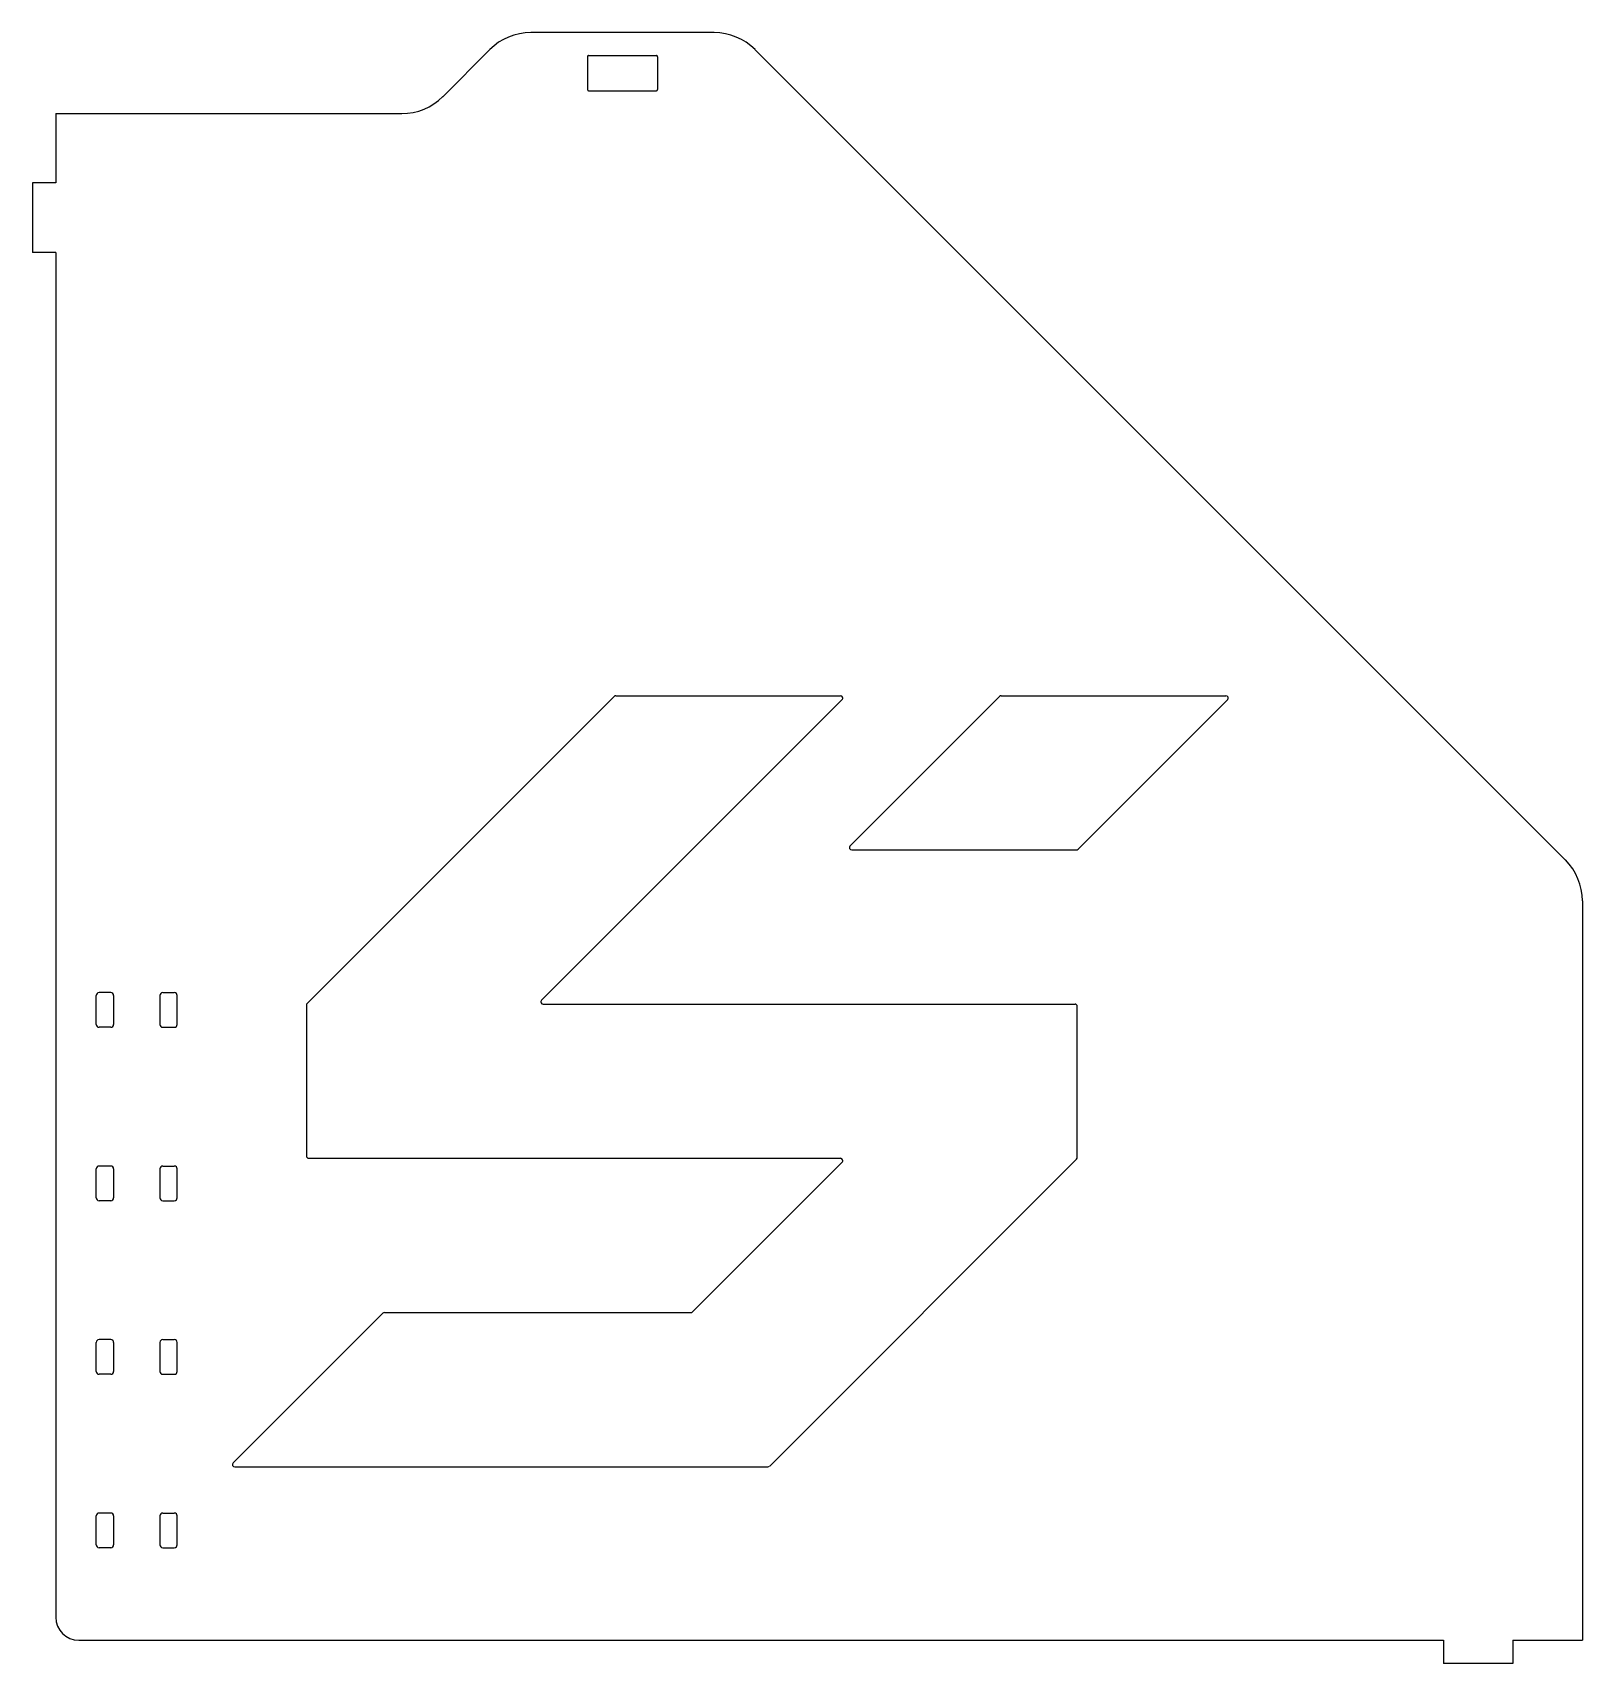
# Model space of a CAD drawing. Header units: millimetres. Extents: x -68 to 66, y -69 to 72.
import ezdxf

# ---------------------------------------------------------------- set-up
doc = ezdxf.new("R2010")
doc.units = ezdxf.units.MM

msp = doc.modelspace()

# ---------------------------------------------------------------- linework, layer by layer
at = {"color": 7, "linetype": 'Continuous', "lineweight": 25}
for p, q in [((-9.07, 72), (-24.93, 72)), ((-28.46, 70.54), (-32.54, 66.46)), ((-5.54, 70.54), (64.54, 0.46)), ((-20.02, 69.92), (-20.02, 67.08)), ((-20, 70), (-20, 69.99)), ((-20, 70), (-19.99, 70)), ((-19.93, 70.03), (-14.07, 70.03)), ((-14.01, 70), (-14, 70)), ((-14, 70), (-14, 69.99)), ((-13.97, 69.92), (-13.97, 67.08)), ((-20, 67.01), (-20, 67)), ((-20, 67), (-19.99, 67)), ((-19.93, 66.97), (-14.07, 66.97)), ((-14.01, 67), (-14, 67)), ((-14, 67.01), (-14, 67)), ((-66, 65), (-36.07, 65)), ((-66, 65), (-66, 59)), ((-66, 59), (-68, 59)), ((-68, 59), (-68, 53)), ((-66, 53), (-68, 53)), ((-66, 53), (-66, -65)), ((-44.27, -11.94), (-17.73, 14.61)), ((-23.99, -11.66), (1.99, 14.33)), ((-17.58, 14.67), (1.85, 14.67)), ((2.67, 1.67), (15.61, 14.61)), ((15.75, 14.67), (35.18, 14.67)), ((22.39, 1.39), (35.33, 14.33)), ((2.82, 1.33), (22.25, 1.33)), ((66, -3.07), (66, -67)), ((-62.5, -13.75), (-62.5, -11.25)), ((-61.25, -11), (-62.25, -11)), ((-61, -11.25), (-61, -13.75)), ((-57, -11.25), (-57, -13.75)), ((-56.75, -11), (-55.75, -11)), ((-55.5, -13.75), (-55.5, -11.25)), ((-44.33, -12.08), (-44.33, -25.13)), ((-23.85, -12), (22.13, -12)), ((22.33, -25.25), (22.33, -12.2)), ((-61.25, -14), (-62.25, -14)), ((-56.75, -14), (-55.75, -14)), ((-44.13, -25.33), (1.85, -25.33)), ((-62.5, -28.75), (-62.5, -26.25)), ((-61.25, -26), (-62.25, -26)), ((-61, -26.25), (-61, -28.75)), ((-57, -26.25), (-57, -28.75)), ((-56.75, -26), (-55.75, -26)), ((-55.5, -28.75), (-55.5, -26.25)), ((-10.94, -38.61), (1.99, -25.67)), ((-4.27, -51.94), (22.27, -25.39)), ((-61.25, -29), (-62.25, -29)), ((-56.75, -29), (-55.75, -29)), ((-37.73, -38.73), (-50.66, -51.66)), ((-37.58, -38.67), (-11.08, -38.67)), ((-62.5, -43.75), (-62.5, -41.25)), ((-61.25, -41), (-62.25, -41)), ((-61, -41.25), (-61, -43.75)), ((-57, -41.25), (-57, -43.75)), ((-56.75, -41), (-55.75, -41)), ((-55.5, -43.75), (-55.5, -41.25)), ((-61.25, -44), (-62.25, -44)), ((-56.75, -44), (-55.75, -44)), ((-50.52, -52), (-4.42, -52)), ((-62.5, -58.75), (-62.5, -56.25)), ((-61.25, -56), (-62.25, -56)), ((-61, -56.25), (-61, -58.75)), ((-57, -56.25), (-57, -58.75)), ((-56.75, -56), (-55.75, -56)), ((-55.5, -58.75), (-55.5, -56.25)), ((-61.25, -59), (-62.25, -59)), ((-56.75, -59), (-55.75, -59)), ((-64, -67), (54, -67)), ((54, -67), (54, -69)), ((60, -67), (60, -69)), ((60, -67), (66, -67)), ((60, -69), (54, -69))]:
    msp.add_line(p, q, dxfattribs=at)
for centre, radius, start, end in [((-24.93, 67), 5, 90, 135), ((-9.07, 67), 5, 45, 90), ((-19.93, 69.92), 0.1, 138.5904, 180), ((-19.93, 69.92), 0.1, 90, 131.4096), ((-14.07, 69.92), 0.1, 48.5904, 90), ((-14.07, 69.92), 0.1, 0, 41.4096), ((-36.07, 70), 5, 270, 315), ((-19.93, 67.08), 0.1, 180, 221.4096), ((-19.93, 67.08), 0.1, 228.5904, 270), ((-14.07, 67.08), 0.1, 270, 311.4096), ((-14.07, 67.08), 0.1, 318.5904, 0), ((-17.58, 14.47), 0.2, 90, 135), ((1.85, 14.47), 0.2, 315, 90), ((15.75, 14.47), 0.2, 90, 135), ((35.18, 14.47), 0.2, 315, 90), ((2.82, 1.53), 0.2, 135, 270), ((22.25, 1.53), 0.2, 270, 315), ((61, -3.07), 5, 0, 45), ((-62.25, -11.25), 0.25, 90, 180), ((-61.25, -11.25), 0.25, 0, 90), ((-56.75, -11.25), 0.25, 90, 180), ((-55.75, -11.25), 0.25, 0, 90), ((-44.13, -12.08), 0.2, 135, 180), ((-23.85, -11.8), 0.2, 135, 270), ((22.13, -12.2), 0.2, 0, 90), ((-62.25, -13.75), 0.25, 180, 270), ((-61.25, -13.75), 0.25, 270, 0), ((-56.75, -13.75), 0.25, 180, 270), ((-55.75, -13.75), 0.25, 270, 0), ((-44.13, -25.13), 0.2, 180, 270), ((1.85, -25.53), 0.2, 315, 90), ((22.13, -25.25), 0.2, 315, 0), ((-62.25, -26.25), 0.25, 90, 180), ((-61.25, -26.25), 0.25, 0, 90), ((-56.75, -26.25), 0.25, 90, 180), ((-55.75, -26.25), 0.25, 0, 90), ((-62.25, -28.75), 0.25, 180, 270), ((-61.25, -28.75), 0.25, 270, 0), ((-56.75, -28.75), 0.25, 180, 270), ((-55.75, -28.75), 0.25, 270, 0), ((-37.58, -38.87), 0.2, 90, 135), ((-11.08, -38.47), 0.2, 270, 315), ((-62.25, -41.25), 0.25, 90, 180), ((-61.25, -41.25), 0.25, 0, 90), ((-56.75, -41.25), 0.25, 90, 180), ((-55.75, -41.25), 0.25, 0, 90), ((-62.25, -43.75), 0.25, 180, 270), ((-61.25, -43.75), 0.25, 270, 0), ((-56.75, -43.75), 0.25, 180, 270), ((-55.75, -43.75), 0.25, 270, 0), ((-50.52, -51.8), 0.2, 135, 270), ((-4.42, -51.8), 0.2, 270, 315), ((-62.25, -56.25), 0.25, 90, 180), ((-61.25, -56.25), 0.25, 0, 90), ((-56.75, -56.25), 0.25, 90, 180), ((-55.75, -56.25), 0.25, 0, 90), ((-62.25, -58.75), 0.25, 180, 270), ((-61.25, -58.75), 0.25, 270, 0), ((-56.75, -58.75), 0.25, 180, 270), ((-55.75, -58.75), 0.25, 270, 0), ((-64, -65), 2, 180, 270)]:
    msp.add_arc(centre, radius, start, end, dxfattribs=at)

doc.saveas('drawing.dxf')
